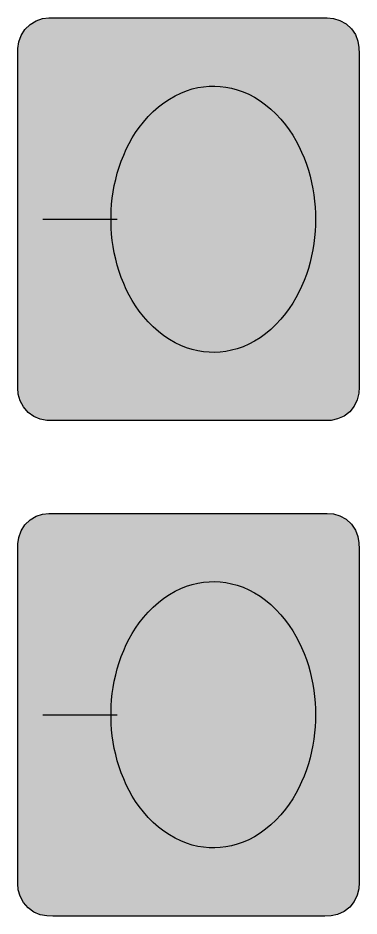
# Model space of a CAD drawing. Header units: metres. Extents: x 0 to 115, y 0 to 64.
# Drawn here: x 42.3 to 43.4, y 23.85 to 26.75 of the extents above; entities that cross this region are included whole.
import ezdxf

# ---------------------------------------------------------------- set-up
doc = ezdxf.new("R2010")
doc.units = ezdxf.units.M
for name, color, linetype, lineweight in [('G-ETIQUETA', 4, 'Continuous', 18), ('M-EQUIPO', 7, 'Continuous', 25), ('M-EQUIPO-RELLENO', 8, 'Continuous', 0)]:
    doc.layers.add(name, color=color, linetype=linetype, lineweight=lineweight)
doc.styles.add('PLANO', font='arial.ttf')

# ---------------------------------------------------------------- blocks, each defined once
blk = doc.blocks.new('EQ_lavamanos-1')
at = {"layer": 'M-EQUIPO-RELLENO', "true_color": 0xf6f8f9}
h = blk.add_hatch(color=7, dxfattribs=at)
h.dxf.hatch_style = 1
h.paths.add_polyline_path([(-0.45, 0.65), (-0.4301, 0.65), (-0.4101, 0.65), (-0.3902, 0.65), (-0.3703, 0.65), (-0.3503, 0.65), (-0.3304, 0.65), (-0.3104, 0.65), (-0.2905, 0.65), (-0.2706, 0.65), (-0.2506, 0.65), (-0.2307, 0.65), (-0.2108, 0.65), (-0.1908, 0.65), (-0.1709, 0.65), (-0.1509, 0.65), (-0.131, 0.65), (-0.1111, 0.65), (-0.0911, 0.65), (-0.0712, 0.65), (-0.0513, 0.65), (-0.0313, 0.65), (-0.0114, 0.65), (0.0086, 0.65), (0.0285, 0.65), (0.0484, 0.65), (0.0684, 0.65), (0.0883, 0.65), (0.1082, 0.65), (0.1282, 0.65), (0.1481, 0.65), (0.1681, 0.65), (0.188, 0.65), (0.2079, 0.65), (0.2279, 0.65), (0.2478, 0.65), (0.2677, 0.65), (0.2877, 0.65), (0.3076, 0.65), (0.3276, 0.65), (0.3475, 0.65), (0.3674, 0.65), (0.3874, 0.65), (0.4073, 0.65), (0.4272, 0.65), (0.4472, 0.65), (0.4676, 0.6484), (0.4886, 0.6423), (0.5085, 0.6311), (0.5257, 0.6154), (0.5386, 0.5963), (0.5467, 0.5755), (0.5499, 0.5547), (0.55, 0.5347), (0.55, 0.5148), (0.55, 0.4949), (0.55, 0.4749), (0.55, 0.455), (0.55, 0.435), (0.55, 0.4151), (0.55, 0.3952), (0.55, 0.3752), (0.55, 0.3553), (0.55, 0.3354), (0.55, 0.3154), (0.55, 0.2955), (0.55, 0.2755), (0.55, 0.2556), (0.55, 0.2357), (0.55, 0.2157), (0.55, 0.1958), (0.55, 0.1759), (0.55, 0.1559), (0.55, 0.136), (0.55, 0.116), (0.55, 0.0961), (0.55, 0.0762), (0.55, 0.0562), (0.55, 0.0363), (0.55, 0.0164), (0.55, -0.0036), (0.55, -0.0235), (0.55, -0.0435), (0.55, -0.0634), (0.55, -0.0833), (0.55, -0.1033), (0.55, -0.1232), (0.55, -0.1431), (0.55, -0.1631), (0.55, -0.183), (0.55, -0.203), (0.55, -0.2229), (0.55, -0.2428), (0.55, -0.2628), (0.55, -0.2827), (0.55, -0.3026), (0.55, -0.3226), (0.55, -0.3425), (0.55, -0.3625), (0.55, -0.3824), (0.55, -0.4023), (0.55, -0.4223), (0.55, -0.4422), (0.55, -0.4621), (0.55, -0.4821), (0.55, -0.502), (0.55, -0.522), (0.55, -0.5419), (0.5493, -0.5621), (0.5444, -0.583), (0.5345, -0.6034), (0.5199, -0.6215), (0.5016, -0.6357), (0.4811, -0.645), (0.4602, -0.6495), (0.44, -0.65), (0.4201, -0.65), (0.4002, -0.65), (0.3802, -0.65), (0.3603, -0.65), (0.3403, -0.65), (0.3204, -0.65), (0.3005, -0.65), (0.2805, -0.65), (0.2606, -0.65), (0.2407, -0.65), (0.2207, -0.65), (0.2008, -0.65), (0.1808, -0.65), (0.1609, -0.65), (0.141, -0.65), (0.121, -0.65), (0.1011, -0.65), (0.0812, -0.65), (0.0612, -0.65), (0.0413, -0.65), (0.0213, -0.65), (0.0014, -0.65), (-0.0185, -0.65), (-0.0385, -0.65), (-0.0584, -0.65), (-0.0783, -0.65), (-0.0983, -0.65), (-0.1182, -0.65), (-0.1382, -0.65), (-0.1581, -0.65), (-0.178, -0.65), (-0.198, -0.65), (-0.2179, -0.65), (-0.2378, -0.65), (-0.2578, -0.65), (-0.2777, -0.65), (-0.2977, -0.65), (-0.3176, -0.65), (-0.3375, -0.65), (-0.3575, -0.65), (-0.3774, -0.65), (-0.3973, -0.65), (-0.4173, -0.65), (-0.4372, -0.65), (-0.4573, -0.6497), (-0.4781, -0.646), (-0.4988, -0.6373), (-0.5175, -0.6237), (-0.5327, -0.6062), (-0.5433, -0.586), (-0.5489, -0.565), (-0.55, -0.5447), (-0.55, -0.5248), (-0.55, -0.5048), (-0.55, -0.4849), (-0.55, -0.465), (-0.55, -0.445), (-0.55, -0.4251), (-0.55, -0.4051), (-0.55, -0.3852), (-0.55, -0.3653), (-0.55, -0.3453), (-0.55, -0.3254), (-0.55, -0.3055), (-0.55, -0.2855), (-0.55, -0.2656), (-0.55, -0.2456), (-0.55, -0.2257), (-0.55, -0.2058), (-0.55, -0.1858), (-0.55, -0.1659), (-0.55, -0.146), (-0.55, -0.126), (-0.55, -0.1061), (-0.55, -0.0861), (-0.55, -0.0662), (-0.55, -0.0463), (-0.55, -0.0263), (-0.55, -0.0064), (-0.55, 0.0135), (-0.55, 0.0335), (-0.55, 0.0534), (-0.55, 0.0734), (-0.55, 0.0933), (-0.55, 0.1132), (-0.55, 0.1332), (-0.55, 0.1531), (-0.55, 0.173), (-0.55, 0.193), (-0.55, 0.2129), (-0.55, 0.2329), (-0.55, 0.2528), (-0.55, 0.2727), (-0.55, 0.2927), (-0.55, 0.3126), (-0.55, 0.3325), (-0.55, 0.3525), (-0.55, 0.3724), (-0.55, 0.3924), (-0.55, 0.4123), (-0.55, 0.4322), (-0.55, 0.4522), (-0.55, 0.4721), (-0.55, 0.492), (-0.55, 0.512), (-0.55, 0.5319), (-0.55, 0.5519), (-0.5474, 0.5725), (-0.5401, 0.5934), (-0.5278, 0.6128), (-0.5111, 0.6291), (-0.4915, 0.641), (-0.4706, 0.6479)])
at = {"layer": 'M-EQUIPO-RELLENO', "true_color": 0xe7ebef}
h = blk.add_hatch(color=7, dxfattribs=at)
h.dxf.hatch_style = 1
h.paths.add_polyline_path([(0.41, 0), (0.4097, -0.0192), (0.4087, -0.0387), (0.4069, -0.0584), (0.4045, -0.0784), (0.4012, -0.0984), (0.3972, -0.1185), (0.3924, -0.1386), (0.3868, -0.1585), (0.3803, -0.1783), (0.373, -0.1978), (0.3649, -0.217), (0.356, -0.2357), (0.3464, -0.2538), (0.336, -0.2714), (0.3248, -0.2883), (0.313, -0.3046), (0.2979, -0.3229), (0.2821, -0.3399), (0.2655, -0.3556), (0.2484, -0.3698), (0.2307, -0.3825), (0.2127, -0.3937), (0.1943, -0.4034), (0.1758, -0.4115), (0.1573, -0.418), (0.1388, -0.4231), (0.1204, -0.4268), (0.1023, -0.429), (0.0844, -0.43), (0.0667, -0.4297), (0.0487, -0.4281), (0.0304, -0.4251), (0.012, -0.4208), (-0.0066, -0.4149), (-0.0251, -0.4076), (-0.0435, -0.3987), (-0.0617, -0.3883), (-0.0796, -0.3764), (-0.097, -0.3629), (-0.1139, -0.3479), (-0.1301, -0.3316), (-0.1456, -0.3139), (-0.159, -0.2965), (-0.1705, -0.28), (-0.1812, -0.2627), (-0.1913, -0.2448), (-0.2006, -0.2264), (-0.2091, -0.2074), (-0.2168, -0.1881), (-0.2236, -0.1685), (-0.2297, -0.1486), (-0.2349, -0.1286), (-0.2393, -0.1085), (-0.243, -0.0884), (-0.2458, -0.0684), (-0.2479, -0.0485), (-0.2493, -0.0289), (-0.2499, -0.0096), (-0.2499, 0.0096), (-0.2493, 0.0289), (-0.2479, 0.0485), (-0.2458, 0.0684), (-0.243, 0.0884), (-0.2393, 0.1085), (-0.2349, 0.1286), (-0.2297, 0.1486), (-0.2236, 0.1685), (-0.2168, 0.1881), (-0.2091, 0.2074), (-0.2006, 0.2264), (-0.1913, 0.2448), (-0.1812, 0.2627), (-0.1705, 0.28), (-0.159, 0.2965), (-0.1456, 0.3139), (-0.1301, 0.3316), (-0.1139, 0.3479), (-0.097, 0.3629), (-0.0796, 0.3764), (-0.0617, 0.3883), (-0.0435, 0.3987), (-0.0251, 0.4076), (-0.0066, 0.4149), (0.012, 0.4208), (0.0304, 0.4251), (0.0487, 0.4281), (0.0667, 0.4297), (0.0844, 0.43), (0.1023, 0.429), (0.1204, 0.4268), (0.1388, 0.4231), (0.1573, 0.418), (0.1758, 0.4115), (0.1943, 0.4034), (0.2127, 0.3937), (0.2307, 0.3825), (0.2484, 0.3698), (0.2655, 0.3556), (0.2821, 0.3399), (0.2979, 0.3229), (0.313, 0.3045), (0.3248, 0.2883), (0.336, 0.2714), (0.3464, 0.2538), (0.356, 0.2357), (0.3649, 0.217), (0.373, 0.1978), (0.3803, 0.1783), (0.3868, 0.1585), (0.3924, 0.1386), (0.3972, 0.1185), (0.4012, 0.0984), (0.4045, 0.0784), (0.4069, 0.0584), (0.4087, 0.0387), (0.4097, 0.0192)])
at = {"layer": 'M-EQUIPO-RELLENO', "true_color": 0x6b7682}
h = blk.add_hatch(color=7, dxfattribs=at)
h.dxf.hatch_style = 1
edge = h.paths.add_edge_path()
edge.add_arc((0.08, 0), 0.06, 0, 360)
at = {"layer": 'M-EQUIPO'}
for points in [[(-0.45, 0.65), (-0.4301, 0.65), (-0.4101, 0.65), (-0.3902, 0.65), (-0.3703, 0.65), (-0.3503, 0.65), (-0.3304, 0.65), (-0.3104, 0.65), (-0.2905, 0.65), (-0.2706, 0.65), (-0.2506, 0.65), (-0.2307, 0.65), (-0.2108, 0.65), (-0.1908, 0.65), (-0.1709, 0.65), (-0.1509, 0.65), (-0.131, 0.65), (-0.1111, 0.65), (-0.0911, 0.65), (-0.0712, 0.65), (-0.0513, 0.65), (-0.0313, 0.65), (-0.0114, 0.65), (0.0086, 0.65), (0.0285, 0.65), (0.0484, 0.65), (0.0684, 0.65), (0.0883, 0.65), (0.1082, 0.65), (0.1282, 0.65), (0.1481, 0.65), (0.1681, 0.65), (0.188, 0.65), (0.2079, 0.65), (0.2279, 0.65), (0.2478, 0.65), (0.2677, 0.65), (0.2877, 0.65), (0.3076, 0.65), (0.3276, 0.65), (0.3475, 0.65), (0.3674, 0.65), (0.3874, 0.65), (0.4073, 0.65), (0.4272, 0.65), (0.4472, 0.65), (0.4676, 0.6484), (0.4886, 0.6423), (0.5085, 0.6311), (0.5257, 0.6154), (0.5386, 0.5963), (0.5467, 0.5755), (0.5499, 0.5547), (0.55, 0.5347), (0.55, 0.5148), (0.55, 0.4949), (0.55, 0.4749), (0.55, 0.455), (0.55, 0.435), (0.55, 0.4151), (0.55, 0.3952), (0.55, 0.3752), (0.55, 0.3553), (0.55, 0.3354), (0.55, 0.3154), (0.55, 0.2955), (0.55, 0.2755), (0.55, 0.2556), (0.55, 0.2357), (0.55, 0.2157), (0.55, 0.1958), (0.55, 0.1759), (0.55, 0.1559), (0.55, 0.136), (0.55, 0.116), (0.55, 0.0961), (0.55, 0.0762), (0.55, 0.0562), (0.55, 0.0363), (0.55, 0.0164), (0.55, -0.0036), (0.55, -0.0235), (0.55, -0.0435), (0.55, -0.0634), (0.55, -0.0833), (0.55, -0.1033), (0.55, -0.1232), (0.55, -0.1431), (0.55, -0.1631), (0.55, -0.183), (0.55, -0.203), (0.55, -0.2229), (0.55, -0.2428), (0.55, -0.2628), (0.55, -0.2827), (0.55, -0.3026), (0.55, -0.3226), (0.55, -0.3425), (0.55, -0.3625), (0.55, -0.3824), (0.55, -0.4023), (0.55, -0.4223), (0.55, -0.4422), (0.55, -0.4621), (0.55, -0.4821), (0.55, -0.502), (0.55, -0.522), (0.55, -0.5419), (0.5493, -0.5621), (0.5444, -0.583), (0.5345, -0.6034), (0.5199, -0.6215), (0.5016, -0.6357), (0.4811, -0.645), (0.4602, -0.6495), (0.44, -0.65), (0.4201, -0.65), (0.4002, -0.65), (0.3802, -0.65), (0.3603, -0.65), (0.3403, -0.65), (0.3204, -0.65), (0.3005, -0.65), (0.2805, -0.65), (0.2606, -0.65), (0.2407, -0.65), (0.2207, -0.65), (0.2008, -0.65), (0.1808, -0.65), (0.1609, -0.65), (0.141, -0.65), (0.121, -0.65), (0.1011, -0.65), (0.0812, -0.65), (0.0612, -0.65), (0.0413, -0.65), (0.0213, -0.65), (0.0014, -0.65), (-0.0185, -0.65), (-0.0385, -0.65), (-0.0584, -0.65), (-0.0783, -0.65), (-0.0983, -0.65), (-0.1182, -0.65), (-0.1382, -0.65), (-0.1581, -0.65), (-0.178, -0.65), (-0.198, -0.65), (-0.2179, -0.65), (-0.2378, -0.65), (-0.2578, -0.65), (-0.2777, -0.65), (-0.2977, -0.65), (-0.3176, -0.65), (-0.3375, -0.65), (-0.3575, -0.65), (-0.3774, -0.65), (-0.3973, -0.65), (-0.4173, -0.65), (-0.4372, -0.65), (-0.4573, -0.6497), (-0.4781, -0.646), (-0.4988, -0.6373), (-0.5175, -0.6237), (-0.5327, -0.6062), (-0.5433, -0.586), (-0.5489, -0.565), (-0.55, -0.5447), (-0.55, -0.5248), (-0.55, -0.5048), (-0.55, -0.4849), (-0.55, -0.465), (-0.55, -0.445), (-0.55, -0.4251), (-0.55, -0.4051), (-0.55, -0.3852), (-0.55, -0.3653), (-0.55, -0.3453), (-0.55, -0.3254), (-0.55, -0.3055), (-0.55, -0.2855), (-0.55, -0.2656), (-0.55, -0.2456), (-0.55, -0.2257), (-0.55, -0.2058), (-0.55, -0.1858), (-0.55, -0.1659), (-0.55, -0.146), (-0.55, -0.126), (-0.55, -0.1061), (-0.55, -0.0861), (-0.55, -0.0662), (-0.55, -0.0463), (-0.55, -0.0263), (-0.55, -0.0064), (-0.55, 0.0135), (-0.55, 0.0335), (-0.55, 0.0534), (-0.55, 0.0734), (-0.55, 0.0933), (-0.55, 0.1132), (-0.55, 0.1332), (-0.55, 0.1531), (-0.55, 0.173), (-0.55, 0.193), (-0.55, 0.2129), (-0.55, 0.2329), (-0.55, 0.2528), (-0.55, 0.2727), (-0.55, 0.2927), (-0.55, 0.3126), (-0.55, 0.3325), (-0.55, 0.3525), (-0.55, 0.3724), (-0.55, 0.3924), (-0.55, 0.4123), (-0.55, 0.4322), (-0.55, 0.4522), (-0.55, 0.4721), (-0.55, 0.492), (-0.55, 0.512), (-0.55, 0.5319), (-0.55, 0.5519), (-0.5474, 0.5725), (-0.5401, 0.5934), (-0.5278, 0.6128), (-0.5111, 0.6291), (-0.4915, 0.641), (-0.4706, 0.6479)], [(0.41, 0), (0.4097, -0.0192), (0.4087, -0.0387), (0.4069, -0.0584), (0.4045, -0.0784), (0.4012, -0.0984), (0.3972, -0.1185), (0.3924, -0.1386), (0.3868, -0.1585), (0.3803, -0.1783), (0.373, -0.1978), (0.3649, -0.217), (0.356, -0.2357), (0.3464, -0.2538), (0.336, -0.2714), (0.3248, -0.2883), (0.313, -0.3046), (0.2979, -0.3229), (0.2821, -0.3399), (0.2655, -0.3556), (0.2484, -0.3698), (0.2307, -0.3825), (0.2127, -0.3937), (0.1943, -0.4034), (0.1758, -0.4115), (0.1573, -0.418), (0.1388, -0.4231), (0.1204, -0.4268), (0.1023, -0.429), (0.0844, -0.43), (0.0667, -0.4297), (0.0487, -0.4281), (0.0304, -0.4251), (0.012, -0.4208), (-0.0066, -0.4149), (-0.0251, -0.4076), (-0.0435, -0.3987), (-0.0617, -0.3883), (-0.0796, -0.3764), (-0.097, -0.3629), (-0.1139, -0.3479), (-0.1301, -0.3316), (-0.1456, -0.3139), (-0.159, -0.2965), (-0.1705, -0.28), (-0.1812, -0.2627), (-0.1913, -0.2448), (-0.2006, -0.2264), (-0.2091, -0.2074), (-0.2168, -0.1881), (-0.2236, -0.1685), (-0.2297, -0.1486), (-0.2349, -0.1286), (-0.2393, -0.1085), (-0.243, -0.0884), (-0.2458, -0.0684), (-0.2479, -0.0485), (-0.2493, -0.0289), (-0.2499, -0.0096), (-0.2499, 0.0096), (-0.2493, 0.0289), (-0.2479, 0.0485), (-0.2458, 0.0684), (-0.243, 0.0884), (-0.2393, 0.1085), (-0.2349, 0.1286), (-0.2297, 0.1486), (-0.2236, 0.1685), (-0.2168, 0.1881), (-0.2091, 0.2074), (-0.2006, 0.2264), (-0.1913, 0.2448), (-0.1812, 0.2627), (-0.1705, 0.28), (-0.159, 0.2965), (-0.1456, 0.3139), (-0.1301, 0.3316), (-0.1139, 0.3479), (-0.097, 0.3629), (-0.0796, 0.3764), (-0.0617, 0.3883), (-0.0435, 0.3987), (-0.0251, 0.4076), (-0.0066, 0.4149), (0.012, 0.4208), (0.0304, 0.4251), (0.0487, 0.4281), (0.0667, 0.4297), (0.0844, 0.43), (0.1023, 0.429), (0.1204, 0.4268), (0.1388, 0.4231), (0.1573, 0.418), (0.1758, 0.4115), (0.1943, 0.4034), (0.2127, 0.3937), (0.2307, 0.3825), (0.2484, 0.3698), (0.2655, 0.3556), (0.2821, 0.3399), (0.2979, 0.3229), (0.313, 0.3045), (0.3248, 0.2883), (0.336, 0.2714), (0.3464, 0.2538), (0.356, 0.2357), (0.3649, 0.217), (0.373, 0.1978), (0.3803, 0.1783), (0.3868, 0.1585), (0.3924, 0.1386), (0.3972, 0.1185), (0.4012, 0.0984), (0.4045, 0.0784), (0.4069, 0.0584), (0.4087, 0.0387), (0.4097, 0.0192)]]:
    blk.add_lwpolyline(points, close=True, dxfattribs=at)
at = {"layer": 'M-EQUIPO', "true_color": 0x56606a}
blk.add_lwpolyline([(-0.47, 0), (-0.23, 0)], dxfattribs=at)
at = {"layer": 'G-ETIQUETA', "style": 'PLANO', "flags": 1}
for tag, p in [('TAG', (0, 0)), ('NOMBRE', (0, -0.25)), ('AREA', (0, -0.5)), ('FUNCION', (0, -0.75)), ('CONFIANZA', (0, -1))]:
    blk.add_attdef(tag, p, '', height=0.15, dxfattribs=at)
blk = doc.blocks.new('EQ_lavamanos-2')
at = {"layer": 'M-EQUIPO-RELLENO', "true_color": 0xf6f8f9}
h = blk.add_hatch(color=7, dxfattribs=at)
h.dxf.hatch_style = 1
h.paths.add_polyline_path([(-0.45, 0.65), (-0.4301, 0.65), (-0.4101, 0.65), (-0.3902, 0.65), (-0.3703, 0.65), (-0.3503, 0.65), (-0.3304, 0.65), (-0.3104, 0.65), (-0.2905, 0.65), (-0.2706, 0.65), (-0.2506, 0.65), (-0.2307, 0.65), (-0.2108, 0.65), (-0.1908, 0.65), (-0.1709, 0.65), (-0.1509, 0.65), (-0.131, 0.65), (-0.1111, 0.65), (-0.0911, 0.65), (-0.0712, 0.65), (-0.0513, 0.65), (-0.0313, 0.65), (-0.0114, 0.65), (0.0086, 0.65), (0.0285, 0.65), (0.0484, 0.65), (0.0684, 0.65), (0.0883, 0.65), (0.1082, 0.65), (0.1282, 0.65), (0.1481, 0.65), (0.1681, 0.65), (0.188, 0.65), (0.2079, 0.65), (0.2279, 0.65), (0.2478, 0.65), (0.2677, 0.65), (0.2877, 0.65), (0.3076, 0.65), (0.3276, 0.65), (0.3475, 0.65), (0.3674, 0.65), (0.3874, 0.65), (0.4073, 0.65), (0.4272, 0.65), (0.4472, 0.65), (0.4676, 0.6484), (0.4886, 0.6423), (0.5085, 0.6311), (0.5257, 0.6154), (0.5386, 0.5963), (0.5467, 0.5755), (0.5499, 0.5547), (0.55, 0.5347), (0.55, 0.5148), (0.55, 0.4949), (0.55, 0.4749), (0.55, 0.455), (0.55, 0.435), (0.55, 0.4151), (0.55, 0.3952), (0.55, 0.3752), (0.55, 0.3553), (0.55, 0.3354), (0.55, 0.3154), (0.55, 0.2955), (0.55, 0.2755), (0.55, 0.2556), (0.55, 0.2357), (0.55, 0.2157), (0.55, 0.1958), (0.55, 0.1759), (0.55, 0.1559), (0.55, 0.136), (0.55, 0.116), (0.55, 0.0961), (0.55, 0.0762), (0.55, 0.0562), (0.55, 0.0363), (0.55, 0.0164), (0.55, -0.0036), (0.55, -0.0235), (0.55, -0.0435), (0.55, -0.0634), (0.55, -0.0833), (0.55, -0.1033), (0.55, -0.1232), (0.55, -0.1431), (0.55, -0.1631), (0.55, -0.183), (0.55, -0.203), (0.55, -0.2229), (0.55, -0.2428), (0.55, -0.2628), (0.55, -0.2827), (0.55, -0.3026), (0.55, -0.3226), (0.55, -0.3425), (0.55, -0.3625), (0.55, -0.3824), (0.55, -0.4023), (0.55, -0.4223), (0.55, -0.4422), (0.55, -0.4621), (0.55, -0.4821), (0.55, -0.502), (0.55, -0.522), (0.55, -0.5419), (0.5493, -0.5621), (0.5444, -0.583), (0.5345, -0.6034), (0.5199, -0.6215), (0.5016, -0.6357), (0.4811, -0.645), (0.4602, -0.6495), (0.44, -0.65), (0.4201, -0.65), (0.4002, -0.65), (0.3802, -0.65), (0.3603, -0.65), (0.3403, -0.65), (0.3204, -0.65), (0.3005, -0.65), (0.2805, -0.65), (0.2606, -0.65), (0.2407, -0.65), (0.2207, -0.65), (0.2008, -0.65), (0.1808, -0.65), (0.1609, -0.65), (0.141, -0.65), (0.121, -0.65), (0.1011, -0.65), (0.0812, -0.65), (0.0612, -0.65), (0.0413, -0.65), (0.0213, -0.65), (0.0014, -0.65), (-0.0185, -0.65), (-0.0385, -0.65), (-0.0584, -0.65), (-0.0783, -0.65), (-0.0983, -0.65), (-0.1182, -0.65), (-0.1382, -0.65), (-0.1581, -0.65), (-0.178, -0.65), (-0.198, -0.65), (-0.2179, -0.65), (-0.2378, -0.65), (-0.2578, -0.65), (-0.2777, -0.65), (-0.2977, -0.65), (-0.3176, -0.65), (-0.3375, -0.65), (-0.3575, -0.65), (-0.3774, -0.65), (-0.3973, -0.65), (-0.4173, -0.65), (-0.4372, -0.65), (-0.4573, -0.6497), (-0.4781, -0.646), (-0.4988, -0.6373), (-0.5175, -0.6237), (-0.5327, -0.6062), (-0.5433, -0.586), (-0.5489, -0.565), (-0.55, -0.5447), (-0.55, -0.5248), (-0.55, -0.5048), (-0.55, -0.4849), (-0.55, -0.465), (-0.55, -0.445), (-0.55, -0.4251), (-0.55, -0.4051), (-0.55, -0.3852), (-0.55, -0.3653), (-0.55, -0.3453), (-0.55, -0.3254), (-0.55, -0.3055), (-0.55, -0.2855), (-0.55, -0.2656), (-0.55, -0.2456), (-0.55, -0.2257), (-0.55, -0.2058), (-0.55, -0.1858), (-0.55, -0.1659), (-0.55, -0.146), (-0.55, -0.126), (-0.55, -0.1061), (-0.55, -0.0861), (-0.55, -0.0662), (-0.55, -0.0463), (-0.55, -0.0263), (-0.55, -0.0064), (-0.55, 0.0135), (-0.55, 0.0335), (-0.55, 0.0534), (-0.55, 0.0734), (-0.55, 0.0933), (-0.55, 0.1132), (-0.55, 0.1332), (-0.55, 0.1531), (-0.55, 0.173), (-0.55, 0.193), (-0.55, 0.2129), (-0.55, 0.2329), (-0.55, 0.2528), (-0.55, 0.2727), (-0.55, 0.2927), (-0.55, 0.3126), (-0.55, 0.3325), (-0.55, 0.3525), (-0.55, 0.3724), (-0.55, 0.3924), (-0.55, 0.4123), (-0.55, 0.4322), (-0.55, 0.4522), (-0.55, 0.4721), (-0.55, 0.492), (-0.55, 0.512), (-0.55, 0.5319), (-0.55, 0.5519), (-0.5474, 0.5725), (-0.5401, 0.5934), (-0.5278, 0.6128), (-0.5111, 0.6291), (-0.4915, 0.641), (-0.4706, 0.6479)])
at = {"layer": 'M-EQUIPO-RELLENO', "true_color": 0xe7ebef}
h = blk.add_hatch(color=7, dxfattribs=at)
h.dxf.hatch_style = 1
h.paths.add_polyline_path([(0.41, 0), (0.4097, -0.0192), (0.4087, -0.0387), (0.4069, -0.0584), (0.4045, -0.0784), (0.4012, -0.0984), (0.3972, -0.1185), (0.3924, -0.1386), (0.3868, -0.1585), (0.3803, -0.1783), (0.373, -0.1978), (0.3649, -0.217), (0.356, -0.2357), (0.3464, -0.2538), (0.336, -0.2714), (0.3248, -0.2883), (0.313, -0.3046), (0.2979, -0.3229), (0.2821, -0.3399), (0.2655, -0.3556), (0.2484, -0.3698), (0.2307, -0.3825), (0.2127, -0.3937), (0.1943, -0.4034), (0.1758, -0.4115), (0.1573, -0.418), (0.1388, -0.4231), (0.1204, -0.4268), (0.1023, -0.429), (0.0844, -0.43), (0.0667, -0.4297), (0.0487, -0.4281), (0.0304, -0.4251), (0.012, -0.4208), (-0.0066, -0.4149), (-0.0251, -0.4076), (-0.0435, -0.3987), (-0.0617, -0.3883), (-0.0796, -0.3764), (-0.097, -0.3629), (-0.1139, -0.3479), (-0.1301, -0.3316), (-0.1456, -0.3139), (-0.159, -0.2965), (-0.1705, -0.28), (-0.1812, -0.2627), (-0.1913, -0.2448), (-0.2006, -0.2264), (-0.2091, -0.2074), (-0.2168, -0.1881), (-0.2236, -0.1685), (-0.2297, -0.1486), (-0.2349, -0.1286), (-0.2393, -0.1085), (-0.243, -0.0884), (-0.2458, -0.0684), (-0.2479, -0.0485), (-0.2493, -0.0289), (-0.2499, -0.0096), (-0.2499, 0.0096), (-0.2493, 0.0289), (-0.2479, 0.0485), (-0.2458, 0.0684), (-0.243, 0.0884), (-0.2393, 0.1085), (-0.2349, 0.1286), (-0.2297, 0.1486), (-0.2236, 0.1685), (-0.2168, 0.1881), (-0.2091, 0.2074), (-0.2006, 0.2264), (-0.1913, 0.2448), (-0.1812, 0.2627), (-0.1705, 0.28), (-0.159, 0.2965), (-0.1456, 0.3139), (-0.1301, 0.3316), (-0.1139, 0.3479), (-0.097, 0.3629), (-0.0796, 0.3764), (-0.0617, 0.3883), (-0.0435, 0.3987), (-0.0251, 0.4076), (-0.0066, 0.4149), (0.012, 0.4208), (0.0304, 0.4251), (0.0487, 0.4281), (0.0667, 0.4297), (0.0844, 0.43), (0.1023, 0.429), (0.1204, 0.4268), (0.1388, 0.4231), (0.1573, 0.418), (0.1758, 0.4115), (0.1943, 0.4034), (0.2127, 0.3937), (0.2307, 0.3825), (0.2484, 0.3698), (0.2655, 0.3556), (0.2821, 0.3399), (0.2979, 0.3229), (0.313, 0.3045), (0.3248, 0.2883), (0.336, 0.2714), (0.3464, 0.2538), (0.356, 0.2357), (0.3649, 0.217), (0.373, 0.1978), (0.3803, 0.1783), (0.3868, 0.1585), (0.3924, 0.1386), (0.3972, 0.1185), (0.4012, 0.0984), (0.4045, 0.0784), (0.4069, 0.0584), (0.4087, 0.0387), (0.4097, 0.0192)])
at = {"layer": 'M-EQUIPO-RELLENO', "true_color": 0x6b7682}
h = blk.add_hatch(color=7, dxfattribs=at)
h.dxf.hatch_style = 1
edge = h.paths.add_edge_path()
edge.add_arc((0.08, 0), 0.06, 0, 360)
at = {"layer": 'M-EQUIPO'}
for points in [[(-0.45, 0.65), (-0.4301, 0.65), (-0.4101, 0.65), (-0.3902, 0.65), (-0.3703, 0.65), (-0.3503, 0.65), (-0.3304, 0.65), (-0.3104, 0.65), (-0.2905, 0.65), (-0.2706, 0.65), (-0.2506, 0.65), (-0.2307, 0.65), (-0.2108, 0.65), (-0.1908, 0.65), (-0.1709, 0.65), (-0.1509, 0.65), (-0.131, 0.65), (-0.1111, 0.65), (-0.0911, 0.65), (-0.0712, 0.65), (-0.0513, 0.65), (-0.0313, 0.65), (-0.0114, 0.65), (0.0086, 0.65), (0.0285, 0.65), (0.0484, 0.65), (0.0684, 0.65), (0.0883, 0.65), (0.1082, 0.65), (0.1282, 0.65), (0.1481, 0.65), (0.1681, 0.65), (0.188, 0.65), (0.2079, 0.65), (0.2279, 0.65), (0.2478, 0.65), (0.2677, 0.65), (0.2877, 0.65), (0.3076, 0.65), (0.3276, 0.65), (0.3475, 0.65), (0.3674, 0.65), (0.3874, 0.65), (0.4073, 0.65), (0.4272, 0.65), (0.4472, 0.65), (0.4676, 0.6484), (0.4886, 0.6423), (0.5085, 0.6311), (0.5257, 0.6154), (0.5386, 0.5963), (0.5467, 0.5755), (0.5499, 0.5547), (0.55, 0.5347), (0.55, 0.5148), (0.55, 0.4949), (0.55, 0.4749), (0.55, 0.455), (0.55, 0.435), (0.55, 0.4151), (0.55, 0.3952), (0.55, 0.3752), (0.55, 0.3553), (0.55, 0.3354), (0.55, 0.3154), (0.55, 0.2955), (0.55, 0.2755), (0.55, 0.2556), (0.55, 0.2357), (0.55, 0.2157), (0.55, 0.1958), (0.55, 0.1759), (0.55, 0.1559), (0.55, 0.136), (0.55, 0.116), (0.55, 0.0961), (0.55, 0.0762), (0.55, 0.0562), (0.55, 0.0363), (0.55, 0.0164), (0.55, -0.0036), (0.55, -0.0235), (0.55, -0.0435), (0.55, -0.0634), (0.55, -0.0833), (0.55, -0.1033), (0.55, -0.1232), (0.55, -0.1431), (0.55, -0.1631), (0.55, -0.183), (0.55, -0.203), (0.55, -0.2229), (0.55, -0.2428), (0.55, -0.2628), (0.55, -0.2827), (0.55, -0.3026), (0.55, -0.3226), (0.55, -0.3425), (0.55, -0.3625), (0.55, -0.3824), (0.55, -0.4023), (0.55, -0.4223), (0.55, -0.4422), (0.55, -0.4621), (0.55, -0.4821), (0.55, -0.502), (0.55, -0.522), (0.55, -0.5419), (0.5493, -0.5621), (0.5444, -0.583), (0.5345, -0.6034), (0.5199, -0.6215), (0.5016, -0.6357), (0.4811, -0.645), (0.4602, -0.6495), (0.44, -0.65), (0.4201, -0.65), (0.4002, -0.65), (0.3802, -0.65), (0.3603, -0.65), (0.3403, -0.65), (0.3204, -0.65), (0.3005, -0.65), (0.2805, -0.65), (0.2606, -0.65), (0.2407, -0.65), (0.2207, -0.65), (0.2008, -0.65), (0.1808, -0.65), (0.1609, -0.65), (0.141, -0.65), (0.121, -0.65), (0.1011, -0.65), (0.0812, -0.65), (0.0612, -0.65), (0.0413, -0.65), (0.0213, -0.65), (0.0014, -0.65), (-0.0185, -0.65), (-0.0385, -0.65), (-0.0584, -0.65), (-0.0783, -0.65), (-0.0983, -0.65), (-0.1182, -0.65), (-0.1382, -0.65), (-0.1581, -0.65), (-0.178, -0.65), (-0.198, -0.65), (-0.2179, -0.65), (-0.2378, -0.65), (-0.2578, -0.65), (-0.2777, -0.65), (-0.2977, -0.65), (-0.3176, -0.65), (-0.3375, -0.65), (-0.3575, -0.65), (-0.3774, -0.65), (-0.3973, -0.65), (-0.4173, -0.65), (-0.4372, -0.65), (-0.4573, -0.6497), (-0.4781, -0.646), (-0.4988, -0.6373), (-0.5175, -0.6237), (-0.5327, -0.6062), (-0.5433, -0.586), (-0.5489, -0.565), (-0.55, -0.5447), (-0.55, -0.5248), (-0.55, -0.5048), (-0.55, -0.4849), (-0.55, -0.465), (-0.55, -0.445), (-0.55, -0.4251), (-0.55, -0.4051), (-0.55, -0.3852), (-0.55, -0.3653), (-0.55, -0.3453), (-0.55, -0.3254), (-0.55, -0.3055), (-0.55, -0.2855), (-0.55, -0.2656), (-0.55, -0.2456), (-0.55, -0.2257), (-0.55, -0.2058), (-0.55, -0.1858), (-0.55, -0.1659), (-0.55, -0.146), (-0.55, -0.126), (-0.55, -0.1061), (-0.55, -0.0861), (-0.55, -0.0662), (-0.55, -0.0463), (-0.55, -0.0263), (-0.55, -0.0064), (-0.55, 0.0135), (-0.55, 0.0335), (-0.55, 0.0534), (-0.55, 0.0734), (-0.55, 0.0933), (-0.55, 0.1132), (-0.55, 0.1332), (-0.55, 0.1531), (-0.55, 0.173), (-0.55, 0.193), (-0.55, 0.2129), (-0.55, 0.2329), (-0.55, 0.2528), (-0.55, 0.2727), (-0.55, 0.2927), (-0.55, 0.3126), (-0.55, 0.3325), (-0.55, 0.3525), (-0.55, 0.3724), (-0.55, 0.3924), (-0.55, 0.4123), (-0.55, 0.4322), (-0.55, 0.4522), (-0.55, 0.4721), (-0.55, 0.492), (-0.55, 0.512), (-0.55, 0.5319), (-0.55, 0.5519), (-0.5474, 0.5725), (-0.5401, 0.5934), (-0.5278, 0.6128), (-0.5111, 0.6291), (-0.4915, 0.641), (-0.4706, 0.6479)], [(0.41, 0), (0.4097, -0.0192), (0.4087, -0.0387), (0.4069, -0.0584), (0.4045, -0.0784), (0.4012, -0.0984), (0.3972, -0.1185), (0.3924, -0.1386), (0.3868, -0.1585), (0.3803, -0.1783), (0.373, -0.1978), (0.3649, -0.217), (0.356, -0.2357), (0.3464, -0.2538), (0.336, -0.2714), (0.3248, -0.2883), (0.313, -0.3046), (0.2979, -0.3229), (0.2821, -0.3399), (0.2655, -0.3556), (0.2484, -0.3698), (0.2307, -0.3825), (0.2127, -0.3937), (0.1943, -0.4034), (0.1758, -0.4115), (0.1573, -0.418), (0.1388, -0.4231), (0.1204, -0.4268), (0.1023, -0.429), (0.0844, -0.43), (0.0667, -0.4297), (0.0487, -0.4281), (0.0304, -0.4251), (0.012, -0.4208), (-0.0066, -0.4149), (-0.0251, -0.4076), (-0.0435, -0.3987), (-0.0617, -0.3883), (-0.0796, -0.3764), (-0.097, -0.3629), (-0.1139, -0.3479), (-0.1301, -0.3316), (-0.1456, -0.3139), (-0.159, -0.2965), (-0.1705, -0.28), (-0.1812, -0.2627), (-0.1913, -0.2448), (-0.2006, -0.2264), (-0.2091, -0.2074), (-0.2168, -0.1881), (-0.2236, -0.1685), (-0.2297, -0.1486), (-0.2349, -0.1286), (-0.2393, -0.1085), (-0.243, -0.0884), (-0.2458, -0.0684), (-0.2479, -0.0485), (-0.2493, -0.0289), (-0.2499, -0.0096), (-0.2499, 0.0096), (-0.2493, 0.0289), (-0.2479, 0.0485), (-0.2458, 0.0684), (-0.243, 0.0884), (-0.2393, 0.1085), (-0.2349, 0.1286), (-0.2297, 0.1486), (-0.2236, 0.1685), (-0.2168, 0.1881), (-0.2091, 0.2074), (-0.2006, 0.2264), (-0.1913, 0.2448), (-0.1812, 0.2627), (-0.1705, 0.28), (-0.159, 0.2965), (-0.1456, 0.3139), (-0.1301, 0.3316), (-0.1139, 0.3479), (-0.097, 0.3629), (-0.0796, 0.3764), (-0.0617, 0.3883), (-0.0435, 0.3987), (-0.0251, 0.4076), (-0.0066, 0.4149), (0.012, 0.4208), (0.0304, 0.4251), (0.0487, 0.4281), (0.0667, 0.4297), (0.0844, 0.43), (0.1023, 0.429), (0.1204, 0.4268), (0.1388, 0.4231), (0.1573, 0.418), (0.1758, 0.4115), (0.1943, 0.4034), (0.2127, 0.3937), (0.2307, 0.3825), (0.2484, 0.3698), (0.2655, 0.3556), (0.2821, 0.3399), (0.2979, 0.3229), (0.313, 0.3045), (0.3248, 0.2883), (0.336, 0.2714), (0.3464, 0.2538), (0.356, 0.2357), (0.3649, 0.217), (0.373, 0.1978), (0.3803, 0.1783), (0.3868, 0.1585), (0.3924, 0.1386), (0.3972, 0.1185), (0.4012, 0.0984), (0.4045, 0.0784), (0.4069, 0.0584), (0.4087, 0.0387), (0.4097, 0.0192)]]:
    blk.add_lwpolyline(points, close=True, dxfattribs=at)
at = {"layer": 'M-EQUIPO', "true_color": 0x56606a}
blk.add_lwpolyline([(-0.47, 0), (-0.23, 0)], dxfattribs=at)
at = {"layer": 'G-ETIQUETA', "style": 'PLANO', "flags": 1}
for tag, p in [('TAG', (0, 0)), ('NOMBRE', (0, -0.25)), ('AREA', (0, -0.5)), ('FUNCION', (0, -0.75)), ('CONFIANZA', (0, -1))]:
    blk.add_attdef(tag, p, '', height=0.15, dxfattribs=at)

msp = doc.modelspace()

# ---------------------------------------------------------------- block references
at = {"layer": 'M-EQUIPO'}
for name, p in [('EQ_lavamanos-1', (42.85, 26.1)), ('EQ_lavamanos-2', (42.85, 24.5))]:
    msp.add_blockref(name, p, dxfattribs=at)

doc.saveas('drawing.dxf')
